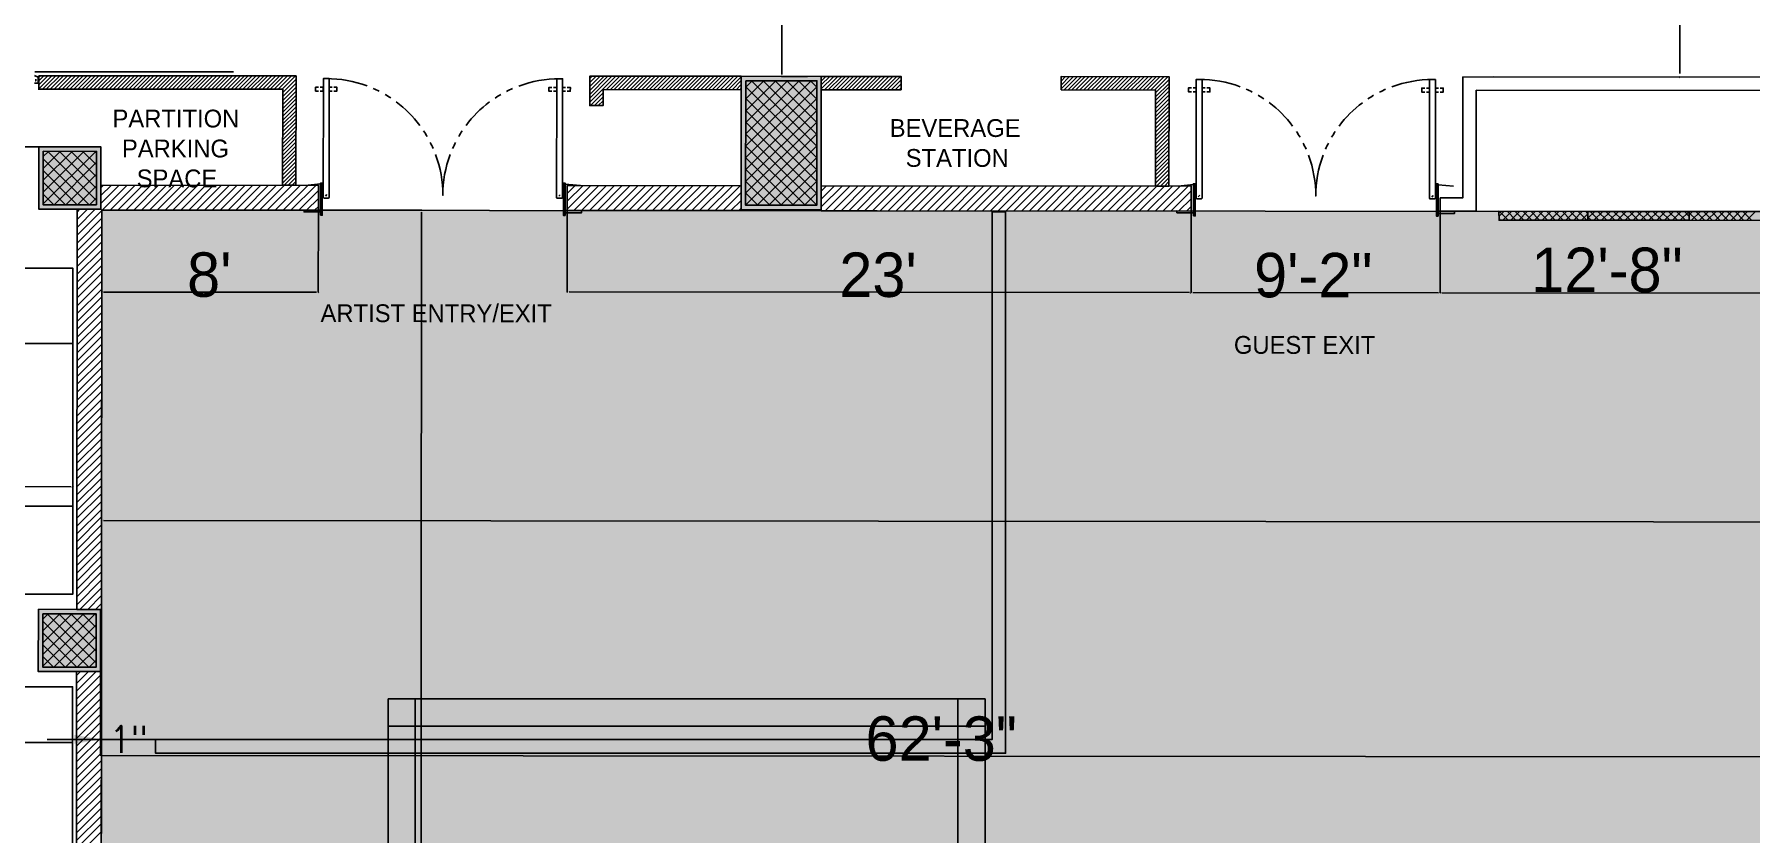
# Model space of a CAD drawing. Header units: millimetres. Extents: x -957 to 3394, y -3 to 3008.
# Drawn here: x 683 to 1442, y 1851 to 2205 of the extents above; entities that cross this region are included whole.
import ezdxf

# ---------------------------------------------------------------- set-up
doc = ezdxf.new("R2010")
doc.units = ezdxf.units.MM
for name, color, linetype in [('DIMENSION', 7, 'CONTINUOUS'), ('FIRE_SAFETY', 7, 'CONTINUOUS'), ('HATCHES', 7, 'CONTINUOUS'), ('PDF_0', 7, 'CONTINUOUS'), ('PDF_0SKM_PENDENT_SPRINKLER', 7, 'CONTINUOUS'), ('PDF_FRAMING-COLUMN', 7, 'CONTINUOUS'), ('PDF_FRAMING-COLUMN_HATCH', 7, 'CONTINUOUS'), ('PDF_HATCH', 7, 'CONTINUOUS'), ('PDF_I-DOOR', 7, 'CONTINUOUS'), ('PDF_I-DOOR-OPEN', 7, 'CONTINUOUS'), ('PDF_I-FURN-FIXD', 7, 'CONTINUOUS'), ('PDF_ID_LAYER', 7, 'CONTINUOUS'), ('PDF_SHREM-CAD_6_CABLE', 7, 'CONTINUOUS'), ('PDF_SHREM_ACOUSTIC_WALL', 7, 'CONTINUOUS'), ('PDF_SHREM_COMMENTS', 7, 'CONTINUOUS'), ('PDF_SHREM_NON_ACOUSTIC_WAL', 7, 'CONTINUOUS'), ('PDF_TEXT', 7, 'CONTINUOUS'), ('PRE-FUNCTION', 7, 'CONTINUOUS'), ('TOIFA', 7, 'CONTINUOUS')]:
    doc.layers.add(name, color=color, linetype=linetype)
doc.styles.add('PDF_ARIAL', font='PDF_ARIAL')
doc.styles.get("Standard").update_dxf_attribs({"font": 'STANDARD'})
doc.dimstyles.get("Standard").update_dxf_attribs({"dimscale": 4, "dimtxt": 3, "dimasz": 3, "dimexe": 0, "dimexo": 0, "dimgap": 0.09, "dimtad": 0, "dimtoh": 1, "dimdec": 0, "dimlunit": 4, "dimtxsty": 'STANDARD', "dimcen": 0.09, "dimclrd": 256, "dimclre": 256, "dimclrt": 256, "dimadec": 0, "dimazin": 0, "dimtfac": 1, "dimtdec": 4, "dimtofl": 0, "dimtmove": 0, "dimatfit": 3, "dimfxl": 1, "dimtolj": 1, "dimtzin": 0, "dimarcsym": 0})

# ---------------------------------------------------------------- blocks, each defined once
blk = doc.blocks.new('*D24')
at = {"layer": 'DIMENSION', "linetype": 'ByBlock', "lineweight": -2}
for p, q in [((760.29, 1892.78), (688.33, 1892.84)), ((712.33, 1892.73), (712.33, 1892.82)), ((736.29, 1892.71), (736.29, 1892.8))]:
    blk.add_line(p, q, dxfattribs=at)
for points in [[(712.33, 1892.82), (700.33, 1890.83), (700.33, 1894.82)], [(736.29, 1892.8), (748.3, 1894.78), (748.29, 1890.79)]]:
    blk.add_solid(points, dxfattribs=at)
at = {"layer": 'DIMENSION', "linetype": 'CONTINUOUS', "lineweight": -2, "insert": (724.31, 1892.81), "char_height": 12, "width": 11.3333, "attachment_point": 5, "rotation": 359.951}
blk.add_mtext('1"', dxfattribs=at)

msp = doc.modelspace()

# ---------------------------------------------------------------- hatches: boundary and pattern name
at = {"layer": 'HATCHES'}
msp.add_hatch(color=253, dxfattribs=at).paths.add_polyline_path([(3284.08, 953.45), (3285.08, 2124.7), (712.53, 2126.9), (711.53, 951.72)], flags=0)
at = {"layer": 'TOIFA'}
h = msp.add_hatch(dxfattribs=at)
h.set_pattern_fill('GOST_GROUND', color=256, style=0)
h.set_pattern_definition([])
h.paths.add_polyline_path([(839.16, 1898.71), (851.16, 1898.71), (851.16, 1910.71), (839.16, 1910.71)], flags=0)
h.paths.add_polyline_path([(1103.16, 1910.71), (1091.16, 1910.71), (1091.16, 1898.71), (1103.16, 1898.71)], flags=0)
h.paths.add_polyline_path([(1103.16, 1166.71), (1103.16, 1178.71), (1091.16, 1178.71), (1091.16, 1166.71)], flags=0)
h.paths.add_polyline_path([(851.16, 1166.71), (851.16, 1178.71), (839.16, 1178.71), (839.16, 1166.71)], flags=0)
h = msp.add_hatch(dxfattribs=at)
h.set_pattern_fill('GOST_GROUND', color=256, style=0)
h.set_pattern_definition([])
h.paths.add_polyline_path([(1091.16, 1898.71), (1091.16, 1910.71), (851.16, 1910.71), (851.16, 1898.71)], flags=0)
h = msp.add_hatch(dxfattribs=at)
h.set_pattern_fill('GOST_GROUND', color=256, style=0)
h.set_pattern_definition([])
h.paths.add_polyline_path([(851.16, 1898.71), (839.16, 1898.71), (839.16, 1178.71), (851.16, 1178.71)], flags=0)
h = msp.add_hatch(dxfattribs=at)
h.set_pattern_fill('GOST_GROUND', color=256, style=0)
h.set_pattern_definition([])
h.paths.add_polyline_path([(1103.16, 1898.71), (1091.16, 1898.71), (1091.16, 1178.71), (1103.16, 1178.71)], flags=0)

# ---------------------------------------------------------------- linework, layer by layer
at = {"layer": 'HATCHES', "color": 253}
msp.add_lwpolyline([(712.53, 2126.9), (3285.08, 2124.7), (3284.08, 953.45), (711.53, 951.72), (712.53, 2126.9)], dxfattribs=at)
at = {"layer": 'PDF_0'}
for points in [[(1410.58, 2378.42), (1410.42, 2187.27)], [(1013.37, 2355.95), (1013.22, 2186.82)], [(682.65, 2186.44), (684.38, 2185.74), (684.38, 2182.99), (682.65, 2182.99)], [(1013.02, 2185.84), (1013.42, 2186.23)], [(1024.62, 2186.03), (1013.21, 2186.04)], [(1327.96, 2185.77), (1410.42, 2185.7)], [(1410.22, 2185.5), (1410.61, 2185.89)], [(712.53, 2126.9), (712.5, 2090.67)], [(783.78, 2126.85), (853.95, 2126.79)], [(808.26, 2126.82), (808.23, 2090.59)], [(853.74, 2126.59), (854.14, 2126.98)], [(918.39, 2126.73), (918.35, 2090.68)], [(1304.51, 2126.4), (1304.48, 2090.35)], [(1304.51, 2126.4), (1304.48, 2090.35)], [(712.3, 2090.48), (712.7, 2090.87)], [(713.29, 2090.67), (807.44, 2090.59)], [(808.03, 2090.4), (808.43, 2090.79)], [(918.16, 2090.49), (918.55, 2090.88)], [(919.14, 2090.68), (1193.57, 2090.45)], [(1195.14, 2090.45), (1303.69, 2090.36)], [(1304.28, 2090.16), (1304.68, 2090.55)], [(1304.28, 2090.16), (1304.68, 2090.55)], [(1305.27, 2090.35), (1455.93, 2090.23)], [(712.49, 2080.25), (712.41, 1989.58)], [(403.45, 2004.72), (698.86, 2004.46)], [(699.45, 2004.27), (699.84, 2004.66)], [(699.63, 1988.68), (699.64, 2004.47)], [(712.22, 1989.4), (712.61, 1989.79)], [(711.94, 1936.55), (711.89, 1885.75)], [(711.7, 1885.56), (712.09, 1885.95)]]:
    msp.add_lwpolyline(points, dxfattribs=at)
for points in [[(1194.35, 2090.44), (1194.39, 2126.49)], [(1194.55, 2090.65), (1194.16, 2090.25)]]:
    msp.add_lwpolyline(points, close=True, dxfattribs=at)
at = {"layer": 'PDF_0SKM_PENDENT_SPRINKLER'}
msp.add_lwpolyline([(1436.69, 2126.33), (1442.67, 2126.32)], dxfattribs=at)
at = {"layer": 'PDF_FRAMING-COLUMN'}
for points in [[(995.33, 2186.05), (1030.72, 2186.02), (1030.67, 2127.03), (995.28, 2127.06)], [(997.29, 2184.09), (1028.76, 2184.06), (1028.71, 2129), (997.24, 2129.02)], [(684.59, 2154.85), (712.12, 2154.83), (712.1, 2127.3), (684.57, 2127.32)], [(686.56, 2152.89), (710.15, 2152.87), (710.13, 2129.27), (686.54, 2129.29)], [(684.42, 1950.34), (711.95, 1950.31), (711.92, 1922.78), (684.39, 1922.81)], [(686.38, 1948.37), (709.98, 1948.35), (709.96, 1924.75), (686.36, 1924.77)]]:
    msp.add_lwpolyline(points, close=True, dxfattribs=at)
at = {"layer": 'PDF_FRAMING-COLUMN_HATCH'}
for points in [[(997.26, 2149.97), (1028.75, 2181.41)], [(997.27, 2160.4), (1020.98, 2184.07)], [(997.27, 2155.18), (1026.19, 2184.06)], [(997.28, 2176.04), (1005.33, 2184.08)], [(997.28, 2170.83), (1010.55, 2184.07)], [(997.28, 2165.61), (1015.76, 2184.07)], [(997.29, 2181.26), (1000.12, 2184.08)], [(1028.73, 2149.94), (997.29, 2181.43)], [(1028.73, 2155.16), (999.85, 2184.08)], [(1028.74, 2160.37), (1005.07, 2184.08)], [(1028.74, 2165.59), (1010.28, 2184.07)], [(1028.74, 2170.8), (1015.5, 2184.07)], [(1028.75, 2176.02), (1020.71, 2184.07)], [(1028.75, 2181.23), (1025.93, 2184.06)], [(997.26, 2144.75), (1028.75, 2176.19)], [(1028.72, 2144.73), (997.28, 2176.22)], [(997.25, 2139.54), (1028.74, 2170.98)], [(997.25, 2134.33), (1028.74, 2165.76)], [(1028.72, 2139.51), (997.28, 2171)], [(1028.71, 2134.3), (997.28, 2165.79)], [(997.24, 2129.11), (1028.74, 2160.55)], [(1028.71, 2129.08), (997.27, 2160.58)], [(686.54, 2140.1), (699.34, 2152.88)], [(686.54, 2134.88), (704.56, 2152.87)], [(686.54, 2129.67), (709.77, 2152.87)], [(686.55, 2150.53), (688.92, 2152.88)], [(686.55, 2145.31), (694.13, 2152.88)], [(706.86, 2129.27), (686.55, 2149.62)], [(710.14, 2131.21), (688.5, 2152.89)], [(710.14, 2136.43), (693.71, 2152.88)], [(710.14, 2141.64), (698.93, 2152.88)], [(710.15, 2146.86), (704.14, 2152.87)], [(710.15, 2152.07), (709.36, 2152.87)], [(1018.37, 2129), (997.26, 2150.15)], [(1023.58, 2129), (997.27, 2155.36)], [(1002.37, 2129.02), (1028.73, 2155.33)], [(1007.58, 2129.01), (1028.73, 2150.12)], [(701.65, 2129.28), (686.55, 2144.4)], [(691.37, 2129.28), (710.15, 2148.03)], [(696.58, 2129.28), (710.15, 2142.82)], [(1013.15, 2129.01), (997.26, 2144.93)], [(1012.8, 2129.01), (1028.72, 2144.91)], [(696.43, 2129.28), (686.54, 2139.19)], [(691.22, 2129.28), (686.54, 2133.97)], [(701.8, 2129.28), (710.14, 2137.6)], [(1007.94, 2129.01), (997.25, 2139.72)], [(1002.72, 2129.02), (997.25, 2134.5)], [(1018.01, 2129.01), (1028.72, 2139.69)], [(1023.23, 2129), (1028.71, 2134.48)], [(707.01, 2129.27), (710.14, 2132.39)], [(997.51, 2129.02), (997.24, 2129.29)], [(1028.44, 2129), (1028.71, 2129.26)], [(686.36, 1925.15), (709.6, 1948.35)], [(686.37, 1940.8), (693.96, 1948.36)], [(686.37, 1935.58), (699.17, 1948.36)], [(686.37, 1930.37), (704.38, 1948.35)], [(686.38, 1946.01), (688.74, 1948.37)], [(706.69, 1924.75), (686.38, 1945.1)], [(709.96, 1926.7), (688.33, 1948.37)], [(691.19, 1924.77), (709.97, 1943.52)], [(709.96, 1931.91), (693.54, 1948.36)], [(709.97, 1937.13), (698.75, 1948.36)], [(709.97, 1942.34), (703.97, 1948.35)], [(709.98, 1947.55), (709.18, 1948.35)], [(701.47, 1924.76), (686.37, 1939.89)], [(696.41, 1924.76), (709.97, 1938.3)], [(691.05, 1924.77), (686.36, 1929.46)], [(696.26, 1924.76), (686.37, 1934.67)], [(701.62, 1924.76), (709.97, 1933.09)], [(706.84, 1924.75), (709.96, 1927.87)]]:
    msp.add_lwpolyline(points, dxfattribs=at)
for points in [[(995.33, 2186.05), (1030.72, 2186.02), (995.28, 2127.06), (1030.67, 2127.03)], [(997.29, 2184.09), (1028.76, 2184.06), (997.24, 2129.02), (1028.71, 2129)], [(684.59, 2154.85), (712.12, 2154.83), (684.57, 2127.32), (712.1, 2127.3)], [(686.56, 2152.89), (710.15, 2152.87), (686.54, 2129.29), (710.13, 2129.27)], [(684.42, 1950.34), (711.95, 1950.31), (684.39, 1922.81), (711.92, 1922.78)], [(686.38, 1948.37), (709.98, 1948.35), (686.36, 1924.77), (709.96, 1924.75)]]:
    msp.add_solid(points, dxfattribs=at)
at = {"layer": 'PDF_HATCH'}
msp.add_lwpolyline([(683.37, 2184.74), (683.25, 2184.01)], close=True, dxfattribs=at)
for points in [[(683.32, 2184.1), (683.32, 2184.56)], [(684.61, 2182.31), (688.63, 2186.32)], [(684.61, 2180.57), (690.37, 2186.31)], [(684.62, 2185.78), (685.15, 2186.32)], [(684.62, 2184.05), (686.89, 2186.32)], [(686.2, 2180.42), (692.11, 2186.31)], [(687.94, 2180.42), (693.84, 2186.31)], [(689.68, 2180.42), (695.58, 2186.31)], [(691.42, 2180.41), (697.32, 2186.31)], [(693.15, 2180.41), (699.06, 2186.31)], [(694.89, 2180.41), (700.8, 2186.31)], [(696.63, 2180.41), (702.54, 2186.3)], [(698.37, 2180.41), (704.27, 2186.3)], [(700.11, 2180.41), (706.01, 2186.3)], [(701.85, 2180.4), (707.75, 2186.3)], [(703.58, 2180.4), (709.49, 2186.3)], [(705.32, 2180.4), (711.23, 2186.3)], [(707.06, 2180.4), (712.96, 2186.29)], [(708.8, 2180.4), (714.7, 2186.29)], [(710.54, 2180.4), (716.44, 2186.29)], [(712.27, 2180.4), (718.18, 2186.29)], [(714.01, 2180.39), (719.92, 2186.29)], [(715.75, 2180.39), (721.66, 2186.29)], [(717.49, 2180.39), (723.39, 2186.29)], [(719.23, 2180.39), (725.13, 2186.28)], [(720.97, 2180.39), (726.87, 2186.28)], [(722.7, 2180.39), (728.61, 2186.28)], [(724.44, 2180.39), (730.35, 2186.28)], [(726.18, 2180.38), (732.08, 2186.28)], [(727.92, 2180.38), (733.82, 2186.28)], [(729.66, 2180.38), (735.56, 2186.28)], [(731.39, 2180.38), (737.3, 2186.27)], [(733.13, 2180.38), (739.04, 2186.27)], [(734.87, 2180.38), (740.77, 2186.27)], [(736.61, 2180.38), (742.51, 2186.27)], [(738.35, 2180.37), (744.25, 2186.27)], [(740.08, 2180.37), (745.99, 2186.27)], [(741.82, 2180.37), (747.73, 2186.27)], [(743.56, 2180.37), (749.47, 2186.26)], [(745.3, 2180.37), (751.2, 2186.26)], [(747.04, 2180.37), (752.94, 2186.26)], [(748.78, 2180.36), (754.68, 2186.26)], [(750.51, 2180.36), (756.42, 2186.26)], [(752.25, 2180.36), (758.16, 2186.26)], [(753.99, 2180.36), (759.89, 2186.25)], [(755.73, 2180.36), (761.63, 2186.25)], [(757.47, 2180.36), (763.37, 2186.25)], [(759.2, 2180.36), (765.11, 2186.25)], [(760.94, 2180.35), (766.85, 2186.25)], [(762.68, 2180.35), (768.59, 2186.25)], [(764.42, 2180.35), (770.32, 2186.25)], [(766.16, 2180.35), (772.06, 2186.24)], [(767.9, 2180.35), (773.8, 2186.24)], [(769.63, 2180.35), (775.54, 2186.24)], [(771.37, 2180.35), (777.28, 2186.24)], [(773.11, 2180.34), (779.01, 2186.24)], [(774.85, 2180.34), (780.75, 2186.24)], [(776.59, 2180.34), (782.49, 2186.24)], [(778.32, 2180.34), (784.23, 2186.23)], [(780.06, 2180.34), (785.97, 2186.23)], [(781.8, 2180.34), (787.71, 2186.23)], [(783.54, 2180.33), (789.44, 2186.23)], [(785.28, 2180.33), (791.18, 2186.23)], [(787.02, 2180.33), (792.92, 2186.23)], [(788.75, 2180.33), (794.66, 2186.23)], [(790.49, 2180.33), (796.4, 2186.22)], [(792.23, 2180.33), (798.13, 2186.22)], [(792.48, 2177.11), (798.39, 2183)], [(792.48, 2175.37), (798.39, 2181.27)], [(792.48, 2173.63), (798.39, 2179.53)], [(792.49, 2178.85), (798.39, 2184.74)], [(928.33, 2174.59), (939.86, 2186.09)], [(928.34, 2185.02), (929.43, 2186.1)], [(928.34, 2183.28), (931.17, 2186.1)], [(928.34, 2181.54), (932.91, 2186.1)], [(928.34, 2179.8), (934.64, 2186.1)], [(928.34, 2178.07), (936.38, 2186.1)], [(928.34, 2176.33), (938.12, 2186.1)], [(935.69, 2180.2), (941.6, 2186.09)], [(937.43, 2180.2), (943.34, 2186.09)], [(939.17, 2180.2), (945.07, 2186.09)], [(940.91, 2180.19), (946.81, 2186.09)], [(942.64, 2180.19), (948.55, 2186.09)], [(944.38, 2180.19), (950.29, 2186.09)], [(946.12, 2180.19), (952.03, 2186.08)], [(947.86, 2180.19), (953.76, 2186.08)], [(949.6, 2180.19), (955.5, 2186.08)], [(951.34, 2180.19), (957.24, 2186.08)], [(953.07, 2180.18), (958.98, 2186.08)], [(954.81, 2180.18), (960.72, 2186.08)], [(956.55, 2180.18), (962.45, 2186.08)], [(958.29, 2180.18), (964.19, 2186.07)], [(960.03, 2180.18), (965.93, 2186.07)], [(961.76, 2180.18), (967.67, 2186.07)], [(963.5, 2180.18), (969.41, 2186.07)], [(965.24, 2180.17), (971.15, 2186.07)], [(966.98, 2180.17), (972.88, 2186.07)], [(968.72, 2180.17), (974.62, 2186.07)], [(970.46, 2180.17), (976.36, 2186.06)], [(972.19, 2180.17), (978.1, 2186.06)], [(973.93, 2180.17), (979.84, 2186.06)], [(975.67, 2180.16), (981.57, 2186.06)], [(977.41, 2180.16), (983.31, 2186.06)], [(979.15, 2180.16), (985.05, 2186.06)], [(980.88, 2180.16), (986.79, 2186.05)], [(982.62, 2180.16), (988.53, 2186.05)], [(984.36, 2180.16), (990.27, 2186.05)], [(986.1, 2180.16), (992, 2186.05)], [(987.84, 2180.15), (993.74, 2186.05)], [(989.58, 2180.15), (995.33, 2185.89)], [(991.31, 2180.15), (995.32, 2184.16)], [(993.05, 2180.15), (995.32, 2182.42)], [(994.79, 2180.15), (995.32, 2180.68)], [(1030.72, 2185.7), (1031.05, 2186.02)], [(1030.72, 2183.96), (1032.79, 2186.02)], [(1030.72, 2182.22), (1034.53, 2186.02)], [(1030.72, 2180.48), (1036.26, 2186.02)], [(1032.1, 2180.12), (1038, 2186.02)], [(1033.84, 2180.12), (1039.74, 2186.02)], [(1035.57, 2180.12), (1041.48, 2186.01)], [(1037.31, 2180.12), (1043.22, 2186.01)], [(1039.05, 2180.12), (1044.95, 2186.01)], [(1040.79, 2180.11), (1046.69, 2186.01)], [(1042.53, 2180.11), (1048.43, 2186.01)], [(1044.26, 2180.11), (1050.17, 2186.01)], [(1046, 2180.11), (1051.91, 2186.01)], [(1047.74, 2180.11), (1053.65, 2186)], [(1049.48, 2180.11), (1055.38, 2186)], [(1051.22, 2180.11), (1057.12, 2186)], [(1052.95, 2180.1), (1058.86, 2186)], [(1054.69, 2180.1), (1060.6, 2186)], [(1056.43, 2180.1), (1062.34, 2186)], [(1058.17, 2180.1), (1064.07, 2185.99)], [(1059.91, 2180.1), (1065.81, 2185.99)], [(1061.65, 2180.1), (1066.02, 2184.47)], [(1063.38, 2180.1), (1066.02, 2182.73)], [(1065.12, 2180.09), (1066.02, 2180.99)], [(1136.81, 2180.46), (1142.29, 2185.93)], [(1136.82, 2185.67), (1137.08, 2185.93)], [(1136.82, 2183.94), (1138.82, 2185.93)], [(1136.82, 2182.2), (1140.55, 2185.93)], [(1138.12, 2180.03), (1144.03, 2185.93)], [(1139.86, 2180.03), (1145.77, 2185.92)], [(1141.6, 2180.03), (1147.51, 2185.92)], [(1143.34, 2180.03), (1149.24, 2185.92)], [(1145.08, 2180.03), (1150.98, 2185.92)], [(1146.82, 2180.02), (1152.72, 2185.92)], [(1148.55, 2180.02), (1154.46, 2185.92)], [(1150.29, 2180.02), (1156.2, 2185.92)], [(1152.03, 2180.02), (1157.93, 2185.91)], [(1153.77, 2180.02), (1159.67, 2185.91)], [(1155.51, 2180.02), (1161.41, 2185.91)], [(1157.24, 2180.02), (1163.15, 2185.91)], [(1158.98, 2180.01), (1164.89, 2185.91)], [(1160.72, 2180.01), (1166.63, 2185.91)], [(1162.46, 2180.01), (1168.36, 2185.91)], [(1164.2, 2180.01), (1170.1, 2185.9)], [(1165.94, 2180.01), (1171.84, 2185.9)], [(1167.67, 2180.01), (1173.58, 2185.9)], [(1169.41, 2180), (1175.32, 2185.9)], [(1171.15, 2180), (1177.05, 2185.9)], [(1172.89, 2180), (1178.79, 2185.9)], [(1174.63, 2180), (1180.53, 2185.89)], [(1176.36, 2180), (1182.27, 2185.89)], [(1178.1, 2180), (1184.01, 2185.89)], [(1178.62, 2178.78), (1184.53, 2184.67)], [(1178.62, 2177.04), (1184.53, 2182.94)], [(1178.62, 2175.3), (1184.52, 2181.2)], [(1178.62, 2173.57), (1184.52, 2179.46)], [(792.48, 2171.89), (798.39, 2177.79)], [(792.48, 2170.16), (798.38, 2176.05)], [(792.48, 2168.42), (798.38, 2174.31)], [(792.48, 2166.68), (798.38, 2172.57)], [(928.61, 2173.13), (934.24, 2178.75)], [(930.34, 2173.12), (934.24, 2177.01)], [(932.08, 2173.12), (934.23, 2175.27)], [(933.82, 2173.12), (934.23, 2173.53)], [(1178.61, 2168.35), (1184.52, 2174.25)], [(1178.61, 2166.61), (1184.52, 2172.51)], [(1178.62, 2171.83), (1184.52, 2177.72)], [(1178.62, 2170.09), (1184.52, 2175.98)], [(792.47, 2164.94), (798.38, 2170.84)], [(792.47, 2163.2), (798.38, 2169.1)], [(792.47, 2161.47), (798.38, 2167.36)], [(792.47, 2159.73), (798.37, 2165.62)], [(792.47, 2157.99), (798.37, 2163.88)], [(1178.6, 2157.92), (1184.51, 2163.82)], [(1178.61, 2164.87), (1184.52, 2170.77)], [(1178.61, 2163.14), (1184.51, 2169.03)], [(1178.61, 2161.4), (1184.51, 2167.29)], [(1178.61, 2159.66), (1184.51, 2165.55)], [(792.46, 2152.77), (798.37, 2158.67)], [(792.46, 2151.04), (798.37, 2156.93)], [(792.47, 2156.25), (798.37, 2162.15)], [(792.47, 2154.51), (798.37, 2160.41)], [(1178.6, 2156.18), (1184.51, 2162.08)], [(1178.6, 2154.45), (1184.51, 2160.34)], [(1178.6, 2152.71), (1184.5, 2158.6)], [(1178.6, 2150.97), (1184.5, 2156.86)], [(792.46, 2149.3), (798.37, 2155.19)], [(792.46, 2147.56), (798.36, 2153.45)], [(792.46, 2145.82), (798.36, 2151.72)], [(792.46, 2144.08), (798.36, 2149.98)], [(1178.59, 2145.75), (1184.5, 2151.65)], [(1178.59, 2144.02), (1184.5, 2149.91)], [(1178.6, 2149.23), (1184.5, 2155.13)], [(1178.6, 2147.49), (1184.5, 2153.39)], [(792.45, 2140.61), (798.36, 2146.5)], [(792.45, 2138.87), (798.36, 2144.76)], [(792.46, 2142.35), (798.36, 2148.24)], [(793.17, 2137.85), (798.36, 2143.03)], [(794.91, 2137.85), (798.35, 2141.29)], [(1178.59, 2142.28), (1184.5, 2148.17)], [(1178.59, 2140.54), (1184.49, 2146.43)], [(1178.59, 2138.8), (1184.49, 2144.7)], [(1179.04, 2137.52), (1184.49, 2142.96)], [(1180.78, 2137.52), (1184.49, 2141.22)], [(712.1, 2133.28), (716.75, 2137.92)], [(712.1, 2129.8), (720.22, 2137.91)], [(712.11, 2136.76), (713.27, 2137.92)], [(712.68, 2126.91), (723.7, 2137.91)], [(716.15, 2126.9), (727.18, 2137.91)], [(719.63, 2126.9), (730.65, 2137.9)], [(723.11, 2126.9), (734.13, 2137.9)], [(726.58, 2126.89), (737.61, 2137.9)], [(730.06, 2126.89), (741.08, 2137.89)], [(733.54, 2126.89), (744.56, 2137.89)], [(737.01, 2126.89), (748.03, 2137.89)], [(740.49, 2126.88), (751.51, 2137.89)], [(743.96, 2126.88), (754.99, 2137.88)], [(747.44, 2126.88), (758.46, 2137.88)], [(750.92, 2126.87), (761.94, 2137.88)], [(754.39, 2126.87), (765.42, 2137.87)], [(757.87, 2126.87), (768.89, 2137.87)], [(761.35, 2126.86), (772.37, 2137.87)], [(764.82, 2126.86), (775.84, 2137.87)], [(768.3, 2126.86), (779.32, 2137.86)], [(771.78, 2126.86), (782.8, 2137.86)], [(775.25, 2126.85), (786.27, 2137.86)], [(778.73, 2126.85), (789.75, 2137.85)], [(782.2, 2126.85), (793.23, 2137.85)], [(785.68, 2126.84), (796.7, 2137.85)], [(789.16, 2126.84), (800.18, 2137.84)], [(792.63, 2126.84), (803.66, 2137.84)], [(796.11, 2126.84), (807.13, 2137.84)], [(796.65, 2137.85), (798.35, 2139.55)], [(799.59, 2126.83), (808.27, 2135.5)], [(918.39, 2134.29), (921.85, 2137.74)], [(918.39, 2130.81), (925.33, 2137.74)], [(918.39, 2127.33), (928.8, 2137.73)], [(921.26, 2126.73), (932.28, 2137.73)], [(924.73, 2126.73), (935.76, 2137.73)], [(928.21, 2126.72), (939.23, 2137.73)], [(931.69, 2126.72), (942.71, 2137.72)], [(935.16, 2126.72), (946.19, 2137.72)], [(938.64, 2126.71), (949.66, 2137.72)], [(942.12, 2126.71), (953.14, 2137.71)], [(945.59, 2126.71), (956.61, 2137.71)], [(949.07, 2126.7), (960.09, 2137.71)], [(952.54, 2126.7), (963.57, 2137.7)], [(956.02, 2126.7), (967.04, 2137.7)], [(959.5, 2126.7), (970.52, 2137.7)], [(962.97, 2126.69), (974, 2137.7)], [(966.45, 2126.69), (977.47, 2137.69)], [(969.93, 2126.69), (980.95, 2137.69)], [(973.4, 2126.68), (984.42, 2137.69)], [(976.88, 2126.68), (987.9, 2137.68)], [(980.36, 2126.68), (991.38, 2137.68)], [(983.83, 2126.67), (994.85, 2137.68)], [(987.31, 2126.67), (995.28, 2134.63)], [(1030.67, 2128.28), (1040.05, 2137.64)], [(1030.68, 2135.24), (1033.09, 2137.65)], [(1030.68, 2131.76), (1036.57, 2137.64)], [(1032.5, 2126.63), (1043.52, 2137.64)], [(1035.98, 2126.63), (1047, 2137.63)], [(1039.45, 2126.63), (1050.48, 2137.63)], [(1042.93, 2126.62), (1053.95, 2137.63)], [(1046.41, 2126.62), (1057.43, 2137.62)], [(1049.88, 2126.62), (1060.9, 2137.62)], [(1053.36, 2126.62), (1064.38, 2137.62)], [(1056.83, 2126.61), (1067.86, 2137.62)], [(1060.31, 2126.61), (1071.33, 2137.61)], [(1063.79, 2126.61), (1074.81, 2137.61)], [(1067.26, 2126.6), (1078.29, 2137.61)], [(1070.74, 2126.6), (1081.76, 2137.6)], [(1074.22, 2126.6), (1085.24, 2137.6)], [(1077.69, 2126.59), (1088.71, 2137.6)], [(1081.17, 2126.59), (1092.19, 2137.59)], [(1084.65, 2126.59), (1095.67, 2137.59)], [(1088.12, 2126.59), (1099.14, 2137.59)], [(1091.6, 2126.58), (1102.62, 2137.59)], [(1095.07, 2126.58), (1106.1, 2137.58)], [(1098.55, 2126.58), (1109.57, 2137.58)], [(1102.03, 2126.57), (1113.05, 2137.58)], [(1105.5, 2126.57), (1116.53, 2137.57)], [(1108.98, 2126.57), (1120, 2137.57)], [(1112.46, 2126.56), (1123.48, 2137.57)], [(1115.93, 2126.56), (1126.95, 2137.56)], [(1119.41, 2126.56), (1130.43, 2137.56)], [(1122.89, 2126.56), (1133.91, 2137.56)], [(1126.36, 2126.55), (1137.38, 2137.56)], [(1129.84, 2126.55), (1140.86, 2137.55)], [(1133.31, 2126.55), (1144.34, 2137.55)], [(1136.79, 2126.54), (1147.81, 2137.55)], [(1140.27, 2126.54), (1151.29, 2137.54)], [(1143.74, 2126.54), (1154.77, 2137.54)], [(1147.22, 2126.53), (1158.24, 2137.54)], [(1150.7, 2126.53), (1161.72, 2137.54)], [(1154.17, 2126.53), (1165.19, 2137.53)], [(1157.65, 2126.53), (1168.67, 2137.53)], [(1161.12, 2126.52), (1172.15, 2137.53)], [(1164.6, 2126.52), (1175.62, 2137.52)], [(1168.08, 2126.52), (1179.1, 2137.52)], [(1171.55, 2126.51), (1182.58, 2137.52)], [(1175.03, 2126.51), (1186.05, 2137.51)], [(1178.51, 2126.51), (1189.53, 2137.51)], [(1181.98, 2126.51), (1193, 2137.51)], [(1182.52, 2137.52), (1184.49, 2139.48)], [(1184.26, 2137.52), (1184.49, 2137.74)], [(1185.46, 2126.5), (1194.39, 2135.42)], [(701.51, 2122.71), (706.12, 2127.31)], [(701.51, 2119.23), (709.6, 2127.3)], [(701.51, 2115.76), (712.53, 2126.76)], [(701.52, 2126.19), (702.64, 2127.31)], [(803.06, 2126.83), (808.27, 2132.02)], [(806.54, 2126.83), (808.26, 2128.55)], [(990.78, 2126.67), (995.28, 2131.16)], [(994.26, 2126.67), (995.28, 2127.68)], [(1188.94, 2126.5), (1194.39, 2131.94)], [(1192.41, 2126.5), (1194.39, 2128.47)], [(1330.51, 2124.17), (1332.72, 2126.38)], [(1334.53, 2122.44), (1330.6, 2126.38)], [(1332.26, 2122.44), (1336.19, 2126.37)], [(1338.01, 2122.44), (1334.08, 2126.38)], [(1335.73, 2122.44), (1339.67, 2126.37)], [(1341.49, 2122.44), (1337.56, 2126.37)], [(1339.21, 2122.44), (1343.15, 2126.37)], [(1344.96, 2122.43), (1341.03, 2126.37)], [(1342.69, 2122.43), (1346.62, 2126.36)], [(1348.44, 2122.43), (1344.51, 2126.37)], [(1346.16, 2122.43), (1350.1, 2126.36)], [(1351.92, 2122.43), (1347.99, 2126.36)], [(1349.64, 2122.43), (1353.58, 2126.36)], [(1355.39, 2122.42), (1351.46, 2126.36)], [(1353.12, 2122.43), (1357.05, 2126.36)], [(1358.87, 2122.42), (1354.94, 2126.36)], [(1356.59, 2122.42), (1360.53, 2126.35)], [(1362.34, 2122.42), (1358.41, 2126.35)], [(1360.07, 2122.42), (1364, 2126.35)], [(1365.82, 2122.41), (1361.89, 2126.35)], [(1363.54, 2122.42), (1367.48, 2126.35)], [(1369.3, 2122.41), (1365.37, 2126.35)], [(1369.83, 2125.36), (1368.84, 2126.35)], [(1369.83, 2123.29), (1372.89, 2126.34)], [(1374.7, 2122.41), (1370.77, 2126.34)], [(1372.43, 2122.41), (1376.36, 2126.34)], [(1378.18, 2122.4), (1374.25, 2126.34)], [(1375.9, 2122.41), (1379.84, 2126.34)], [(1381.66, 2122.4), (1377.73, 2126.34)], [(1379.38, 2122.4), (1383.32, 2126.33)], [(1385.13, 2122.4), (1381.2, 2126.33)], [(1382.85, 2122.4), (1386.79, 2126.33)], [(1388.61, 2122.4), (1384.68, 2126.33)], [(1386.33, 2122.4), (1390.27, 2126.33)], [(1392.08, 2122.39), (1388.15, 2126.33)], [(1389.81, 2122.39), (1393.74, 2126.32)], [(1395.56, 2122.39), (1391.63, 2126.33)], [(1393.28, 2122.39), (1397.22, 2126.32)], [(1399.04, 2122.39), (1395.11, 2126.32)], [(1396.76, 2122.39), (1400.7, 2126.32)], [(1402.51, 2122.38), (1398.58, 2126.32)], [(1400.24, 2122.39), (1404.17, 2126.32)], [(1405.99, 2122.38), (1402.06, 2126.32)], [(1403.71, 2122.38), (1407.65, 2126.31)], [(1409.47, 2122.38), (1405.54, 2126.31)], [(1407.19, 2122.38), (1411.13, 2126.31)], [(1412.94, 2122.37), (1409.01, 2126.31)], [(1410.67, 2122.38), (1414.6, 2126.31)], [(1414.66, 2124.13), (1412.49, 2126.31)], [(1414.66, 2124.82), (1416.15, 2126.3)], [(1415.69, 2122.37), (1419.63, 2126.3)], [(1421.44, 2122.37), (1417.51, 2126.3)], [(1419.17, 2122.37), (1423.1, 2126.3)], [(1424.92, 2122.36), (1420.99, 2126.3)], [(1422.64, 2122.37), (1426.58, 2126.3)], [(1428.39, 2122.36), (1424.47, 2126.3)], [(1426.12, 2122.36), (1430.05, 2126.29)], [(1431.87, 2122.36), (1427.94, 2126.29)], [(1429.59, 2122.36), (1433.53, 2126.29)], [(1435.35, 2122.36), (1431.42, 2126.29)], [(1433.07, 2122.36), (1437.01, 2126.29)], [(1438.82, 2122.35), (1434.89, 2126.29)], [(1436.55, 2122.35), (1440.48, 2126.28)], [(1442.3, 2122.35), (1438.37, 2126.29)], [(1440.02, 2122.35), (1443.96, 2126.28)], [(701.5, 2108.8), (712.52, 2119.81)], [(701.51, 2112.28), (712.53, 2123.28)], [(1331.06, 2122.44), (1330.5, 2123)], [(1367.02, 2122.41), (1369.83, 2125.22)], [(1371.23, 2122.41), (1369.83, 2123.81)], [(1414.14, 2122.37), (1414.66, 2122.89)], [(1417.97, 2122.37), (1414.66, 2125.68)], [(701.5, 2105.33), (712.52, 2116.33)], [(701.5, 2101.85), (712.52, 2112.85)], [(701.49, 2098.37), (712.52, 2109.38)], [(701.49, 2094.9), (712.51, 2105.9)], [(701.48, 2084.47), (712.5, 2095.47)], [(701.49, 2091.42), (712.51, 2102.43)], [(701.49, 2087.95), (712.51, 2098.95)], [(701.48, 2080.99), (712.5, 2092)], [(701.48, 2077.52), (712.5, 2088.52)], [(701.47, 2074.04), (712.5, 2085.04)], [(701.47, 2070.56), (712.49, 2081.57)], [(701.46, 2063.61), (712.49, 2074.61)], [(701.47, 2067.09), (712.49, 2078.09)], [(701.46, 2060.14), (712.48, 2071.14)], [(701.46, 2056.66), (712.48, 2067.66)], [(701.45, 2049.71), (712.47, 2060.71)], [(701.46, 2053.18), (712.48, 2064.19)], [(701.44, 2039.28), (712.47, 2050.28)], [(701.45, 2046.23), (712.47, 2057.23)], [(701.45, 2042.75), (712.47, 2053.76)], [(701.44, 2035.8), (712.46, 2046.8)], [(701.44, 2032.32), (712.46, 2043.33)], [(701.43, 2028.85), (712.46, 2039.85)], [(701.43, 2025.37), (712.45, 2036.37)], [(701.43, 2021.9), (712.45, 2032.9)], [(701.43, 2018.42), (712.45, 2029.42)], [(701.42, 2014.94), (712.44, 2025.95)], [(701.42, 2011.47), (712.44, 2022.47)], [(701.41, 2004.51), (712.44, 2015.52)], [(701.41, 2001.04), (712.43, 2012.04)], [(701.42, 2007.99), (712.44, 2018.99)], [(701.4, 1994.08), (712.43, 2005.09)], [(701.41, 1997.56), (712.43, 2008.56)], [(701.4, 1990.61), (712.42, 2001.61)], [(701.4, 1987.13), (712.42, 1998.14)], [(701.39, 1980.18), (712.41, 1991.18)], [(701.4, 1983.66), (712.42, 1994.66)], [(701.39, 1976.7), (712.41, 1987.71)], [(701.39, 1973.23), (712.41, 1984.23)], [(701.38, 1969.75), (712.41, 1980.75)], [(701.38, 1966.27), (712.4, 1977.28)], [(701.37, 1955.85), (712.39, 1966.85)], [(701.38, 1962.8), (712.4, 1973.8)], [(701.38, 1959.32), (712.4, 1970.32)], [(701.37, 1952.37), (712.39, 1963.37)], [(702.8, 1950.32), (712.39, 1959.9)], [(706.27, 1950.32), (712.39, 1956.42)], [(709.75, 1950.32), (712.38, 1952.94)], [(701.33, 1910.65), (712.36, 1921.66)], [(701.34, 1921.08), (703.05, 1922.79)], [(701.34, 1917.61), (706.53, 1922.79)], [(701.34, 1914.13), (710.01, 1922.78)], [(701.33, 1907.18), (712.35, 1918.18)], [(701.33, 1903.7), (712.35, 1914.7)], [(701.32, 1900.22), (712.35, 1911.23)], [(701.32, 1896.75), (712.34, 1907.75)], [(701.32, 1893.27), (712.34, 1904.27)], [(701.32, 1889.79), (712.34, 1900.8)], [(701.31, 1886.32), (712.33, 1897.32)], [(701.31, 1882.84), (712.33, 1893.85)], [(701.3, 1875.89), (712.33, 1886.89)], [(701.3, 1872.41), (712.32, 1883.42)], [(701.31, 1879.37), (712.33, 1890.37)], [(701.29, 1865.46), (712.32, 1876.46)], [(701.3, 1868.94), (712.32, 1879.94)], [(701.29, 1861.98), (712.31, 1872.99)], [(701.29, 1858.51), (712.31, 1869.51)], [(701.28, 1851.56), (712.3, 1862.56)], [(701.29, 1855.03), (712.31, 1866.03)], [(701.28, 1848.08), (712.3, 1859.08)], [(701.28, 1844.6), (712.3, 1855.61)], [(701.27, 1841.13), (712.3, 1852.13)]]:
    msp.add_lwpolyline(points, dxfattribs=at)
at = {"layer": 'PDF_I-DOOR'}
for points in [[(808.37, 2181.25), (807.01, 2181.25), (807.01, 2179.53), (808.37, 2179.52)], [(809.11, 2179.52), (810.46, 2179.52), (810.46, 2181.25), (809.1, 2181.25)], [(814.41, 2179.52), (813.05, 2179.52), (813.06, 2181.25), (814.41, 2181.25)], [(815.15, 2181.25), (816.51, 2181.24), (816.5, 2179.52), (815.15, 2179.52)], [(911.59, 2181.16), (910.23, 2181.16), (910.23, 2179.44), (911.59, 2179.44)], [(912.33, 2179.44), (913.68, 2179.43), (913.68, 2181.16), (912.32, 2181.16)], [(917.63, 2179.43), (916.27, 2179.43), (916.28, 2181.16), (917.63, 2181.16)], [(918.37, 2181.16), (919.73, 2181.16), (919.72, 2179.43), (918.37, 2179.43)], [(1194.49, 2180.92), (1193.14, 2180.92), (1193.14, 2179.2), (1194.49, 2179.19)], [(1195.23, 2179.19), (1196.59, 2179.19), (1196.58, 2180.92), (1195.23, 2180.92)], [(1200.53, 2179.19), (1199.18, 2179.19), (1199.18, 2180.92), (1200.54, 2180.92)], [(1201.28, 2180.91), (1202.63, 2180.91), (1202.63, 2179.19), (1201.27, 2179.19)], [(1297.71, 2180.83), (1296.36, 2180.83), (1296.36, 2179.11), (1297.71, 2179.11)], [(1298.45, 2179.11), (1299.81, 2179.1), (1299.8, 2180.83), (1298.45, 2180.83)], [(1303.75, 2179.1), (1302.4, 2179.1), (1302.4, 2180.83), (1303.76, 2180.83)], [(1304.5, 2180.83), (1305.85, 2180.83), (1305.85, 2179.1), (1304.49, 2179.1)], [(802.4, 2137.84), (809.23, 2138.53), (802.4, 2137.84)], [(812.06, 2133.78), (811.37, 2133.09)], [(915.28, 2133.69), (914.59, 2133)], [(924.26, 2137.74), (917.44, 2138.43), (924.26, 2137.74)], [(1188.53, 2137.51), (1195.35, 2138.2), (1188.53, 2137.51)], [(1198.19, 2133.45), (1197.5, 2132.76)], [(1301.41, 2133.36), (1300.72, 2132.67)], [(1310.39, 2137.41), (1303.56, 2138.1), (1310.39, 2137.41)]]:
    msp.add_lwpolyline(points, dxfattribs=at)
for points in [[(813.01, 2132.57), (813.06, 2185.04), (810.47, 2185.04), (810.42, 2132.57, 0.414216), (810.77, 2132.23), (812.67, 2132.22, 0.414172)], [(913.64, 2132.48), (913.69, 2184.96), (916.28, 2184.95), (916.23, 2132.48, -0.414172), (915.89, 2132.14), (913.99, 2132.14, -0.414216)], [(1199.14, 2132.24), (1199.18, 2184.71), (1196.59, 2184.71), (1196.55, 2132.24, 0.414172), (1196.89, 2131.9), (1198.79, 2131.89, 0.414216)], [(1299.77, 2132.15), (1299.81, 2184.63), (1302.4, 2184.62), (1302.36, 2132.15, -0.414216), (1302.01, 2131.81), (1300.11, 2131.81, -0.414172)]]:
    msp.add_lwpolyline(points, format="xyb", close=True, dxfattribs=at)
for points in [[(809.22, 2124.63), (809.23, 2138.87), (810, 2138.87), (809.98, 2124.63)], [(917.43, 2124.54), (917.44, 2138.78), (916.67, 2138.78), (916.66, 2124.54)], [(1195.34, 2124.3), (1195.35, 2138.54), (1196.12, 2138.54), (1196.11, 2124.3)], [(1303.55, 2124.21), (1303.56, 2138.45), (1302.79, 2138.45), (1302.78, 2124.21)]]:
    msp.add_lwpolyline(points, close=True, dxfattribs=at)
at = {"layer": 'PDF_I-DOOR-OPEN'}
for points in [[(866.56, 2151.45, 0.089834), (863.33, 2133.39, 0.089834), (860.13, 2151.45, 0.089834)], [(1252.69, 2151.12, 0.089834), (1249.45, 2133.06, 0.089834), (1246.25, 2151.12, 0.089834)]]:
    msp.add_lwpolyline(points, format="xyb", dxfattribs=at)
for centre, radius, start, end in [((811.87, 2133.58), 51.46, 69.58169, 90.11453), ((811.83, 2133.51), 51.54, 63.01703, 66.29612), ((914.82, 2133.42), 51.54, 113.60645, 116.88562), ((914.79, 2133.49), 51.46, 89.78758, 110.32019), ((1197.99, 2133.25), 51.46, 69.5818, 90.11442), ((1197.96, 2133.18), 51.54, 63.01638, 66.29555), ((1300.95, 2133.09), 51.54, 113.60588, 116.88497), ((1300.92, 2133.16), 51.46, 89.78746, 110.32031), ((811.87, 2133.59), 51.45, 56.44438, 59.72913), ((811.86, 2133.58), 51.46, 36.74078, 53.16081), ((914.79, 2133.49), 51.46, 126.74071, 143.16129), ((914.79, 2133.5), 51.45, 120.17215, 123.45683), ((1197.99, 2133.26), 51.45, 56.44517, 59.72985), ((1197.99, 2133.25), 51.46, 36.74071, 53.16129), ((1300.92, 2133.16), 51.46, 126.74119, 143.16122), ((1300.91, 2133.17), 51.45, 120.17287, 123.45762), ((811.84, 2133.57), 51.49, 30.17328, 33.4557), ((811.87, 2133.58), 51.45, 23.60434, 26.88909), ((914.73, 2133.52), 51.39, 153.01225, 156.3009), ((914.81, 2133.48), 51.49, 146.44629, 149.72872), ((1197.97, 2133.24), 51.49, 30.17328, 33.4557), ((1198.05, 2133.28), 51.39, 23.6011, 26.88975), ((1300.91, 2133.17), 51.45, 153.01291, 156.29766), ((1300.94, 2133.15), 51.49, 146.44629, 149.72872)]:
    msp.add_arc(centre, radius, start, end, dxfattribs=at)
at = {"layer": 'PDF_I-FURN-FIXD'}
for points in [[(801.93, 2126.83), (809.22, 2126.82), (809.22, 2126.08), (801.93, 2126.08)], [(924.72, 2126.73), (917.43, 2126.73), (917.43, 2125.75), (924.72, 2125.74)], [(1188.05, 2126.5), (1195.34, 2126.49), (1195.34, 2125.75), (1188.05, 2125.75)], [(1310.84, 2126.39), (1303.55, 2126.4), (1303.55, 2125.42), (1310.84, 2125.41)]]:
    msp.add_lwpolyline(points, close=True, dxfattribs=at)
at = {"layer": 'PDF_ID_LAYER'}
for points in [[(770.69, 2188.02), (682.85, 2188.09)], [(684.59, 2154.85), (676.29, 2154.86), (676.25, 2101.18), (699.73, 2101.16), (699.6, 1957.01), (676.12, 1957.03), (676.09, 1916.13), (699.57, 1916.11), (699.46, 1791.82)], [(1369.83, 2126.34), (1330.47, 2126.38), (1330.5, 2122.44), (1369.83, 2122.41), (1369.83, 2126.34), (1369.83, 2122.41)]]:
    msp.add_lwpolyline(points, dxfattribs=at)
for points in [[(1369.83, 2122.41), (1414.66, 2122.37), (1414.66, 2126.31), (1369.83, 2126.34)], [(1414.66, 2122.37), (1457.49, 2122.34), (1457.5, 2126.27), (1414.66, 2126.31)]]:
    msp.add_lwpolyline(points, close=True, dxfattribs=at)
at = {"layer": 'PDF_SHREM-CAD_6_CABLE', "color": 253}
msp.add_lwpolyline([(712.53, 2126.9), (3285.08, 2124.7), (3284.08, 949.12), (711.53, 951.32)], close=True, dxfattribs=at)
at = {"layer": 'PDF_SHREM_ACOUSTIC_WALL'}
for points in [[(1320.41, 2179.88), (1320.37, 2126.39), (1304.51, 2126.4), (1304.51, 2132.3), (1314.47, 2132.29), (1314.52, 2185.78), (1467.29, 2185.65), (1467.28, 2179.75)], [(701.52, 2127.31), (712.1, 2127.3), (712.11, 2137.92), (808.27, 2137.84), (808.26, 2126.82), (712.53, 2126.91), (712.38, 1950.31), (701.37, 1950.32)], [(918.39, 2126.73), (995.28, 2126.66), (995.29, 2137.68), (918.39, 2137.74)], [(1030.67, 2126.63), (1030.68, 2137.65), (1194.39, 2137.51), (1194.39, 2126.49)], [(712.11, 1635.67), (701.1, 1635.68), (701.34, 1922.79), (712.36, 1922.78)]]:
    msp.add_lwpolyline(points, close=True, dxfattribs=at)
at = {"layer": 'PDF_SHREM_COMMENTS'}
for points in [[(934.24, 2180.2), (995.32, 2180.15), (995.33, 2186.05), (928.34, 2186.1), (928.33, 2173.13), (934.23, 2173.12)], [(1066.02, 2180.09), (1030.72, 2180.12), (1030.72, 2186.02), (1066.02, 2185.99)], [(1136.81, 2180.03), (1178.62, 2180), (1178.59, 2137.52), (1184.49, 2137.52), (1184.53, 2185.89), (1136.82, 2185.93)]]:
    msp.add_lwpolyline(points, close=True, dxfattribs=at)
at = {"layer": 'PDF_SHREM_NON_ACOUSTIC_WAL'}
msp.add_lwpolyline([(684.62, 2186.32), (684.61, 2180.42), (792.49, 2180.33), (792.45, 2137.85), (798.35, 2137.85), (798.39, 2186.22)], close=True, dxfattribs=at)
msp.add_lwpolyline([(684.61, 2180.03), (684.62, 2185.93)], dxfattribs=at)
at = {"layer": 'PDF_TEXT'}
for points in [[(853.94, 2126), (852.94, 952.39)], [(713.2, 1989.59), (3284.18, 1987.39)], [(712.68, 1885.76), (1457.61, 1885.12)]]:
    msp.add_lwpolyline(points, dxfattribs=at)
at = {"layer": 'PRE-FUNCTION'}
for points in [[(699.67, 2067.93), (627.67, 2067.93), (627.67, 1995.93), (699.67, 1995.93)], [(699.52, 1891.45), (627.52, 1891.45), (627.52, 1819.45), (699.52, 1819.45)]]:
    msp.add_lwpolyline(points, close=True, dxfattribs=at)
at = {"layer": 'TOIFA'}
for points in [[(1106.24, 1886.71), (736.29, 1886.71), (736.29, 1892.71), (1106.24, 1892.71), (1106.24, 2126.09), (1112.24, 2126.09), (1112.24, 1886.71)], [(851.16, 1898.71), (839.16, 1898.71), (839.16, 1910.71), (851.16, 1910.71)], [(1091.16, 1910.71), (851.16, 1910.71), (851.16, 1898.71), (1091.16, 1898.71)], [(1103.16, 1898.71), (1091.16, 1898.71), (1091.16, 1910.71), (1103.16, 1910.71)], [(851.16, 1178.71), (839.16, 1178.71), (839.16, 1898.71), (851.16, 1898.71)], [(1103.16, 1178.71), (1091.16, 1178.71), (1091.16, 1898.71), (1103.16, 1898.71)]]:
    msp.add_lwpolyline(points, close=True, dxfattribs=at)

# ---------------------------------------------------------------- texts
at = {"layer": 'FIRE_SAFETY', "char_height": 7.866, "attachment_point": 7, "rotation": 359.951, "style": 'PDF_ARIAL'}
for s, insert, width in [('ARTIST ENTRY/EXIT', (809.23, 2077.26), 106.4099), ('GUEST EXIT', (1213.23, 2063.24), 60.9617)]:
    msp.add_mtext(s, dxfattribs=dict(at, insert=insert, width=width))
at = {"layer": 'PDF_TEXT', "attachment_point": 7, "style": 'PDF_ARIAL'}
for s, insert, char_height, width, rotation in [('PARTITION', (717.21, 2163.37), 7.866, 52.4402, 359.951), ('BEVERAGE', (1060.98, 2159.17), 7.866, 52.4402, 359.951), ('PARKING', (721.37, 2150.12), 7.866, 42.8261, 359.951), ('STATION', (1068.06, 2145.92), 7.866, 42.8261, 359.951), ('SPACE', (727.9, 2136.87), 7.866, 31.4641, 359.951), ('12\'-8"', (1344.75, 2090.4), 19.665, 72.1053, 359.95673), ("8'", (750.19, 2088.26), 19.665, 17.4801, 359.951), ("23'", (1038.69, 2088.21), 19.665, 32.7752, 359.951), ('9\'-2"', (1222.14, 2088.04), 19.665, 61.1803, 359.951), ('62\'-3"', (1050.28, 1883.09), 19.665, 76.4754, 359.951)]:
    msp.add_mtext(s, dxfattribs=dict(at, insert=insert, char_height=char_height, width=width, rotation=rotation))

# ---------------------------------------------------------------- dimensions: what is measured, and where the dimension line sits
at = {"layer": 'DIMENSION'}
dim = msp.add_aligned_dim(p1=(736.29, 1892.71), p2=(712.33, 1892.73), distance=-0.08, dimstyle='Standard', dxfattribs=at)
dim.commit()
dim.dimension.update_dxf_attribs({"geometry": '*D24', "text_midpoint": (724.31, 1892.81)})

doc.saveas('drawing.dxf')
